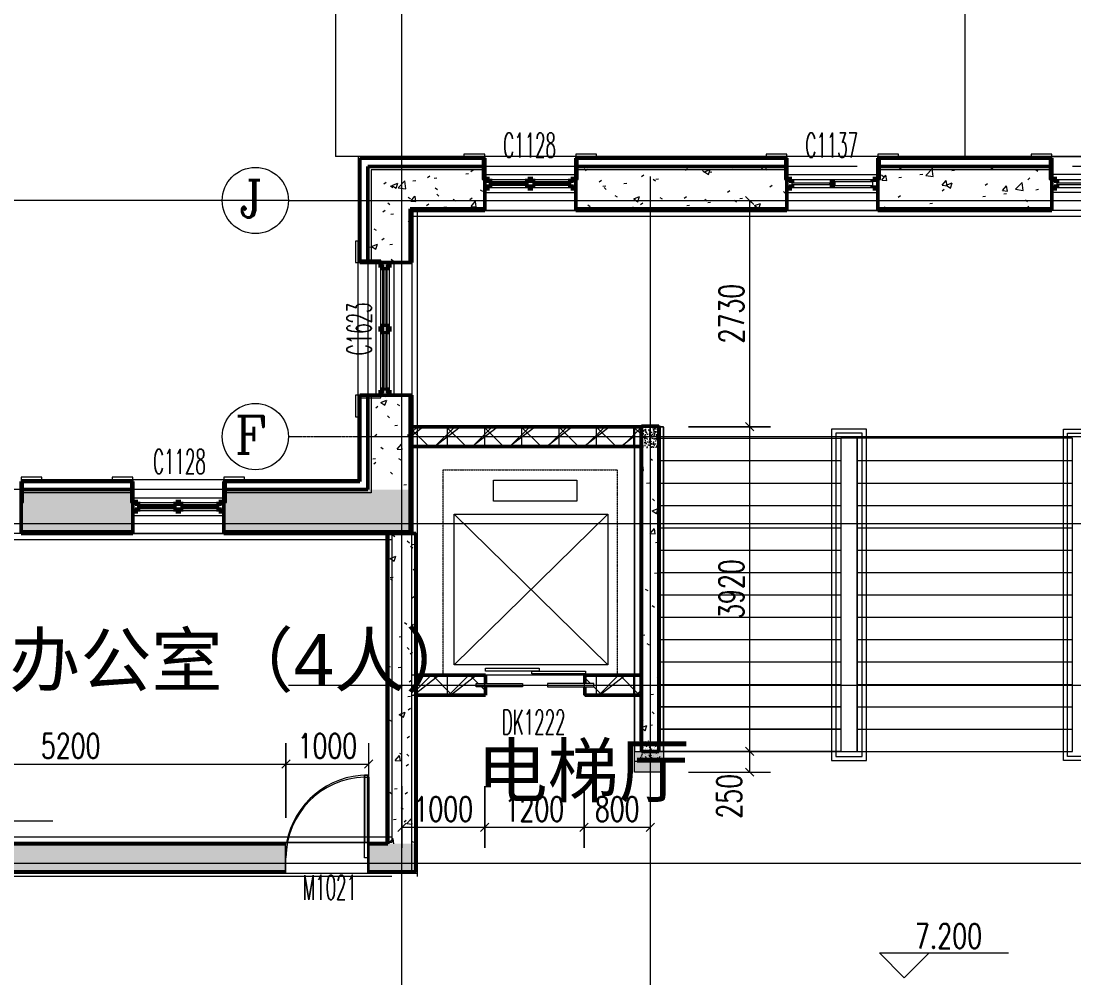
# Model space of a CAD drawing. Header units: millimetres. Extents: x -17321 to 106270, y -22341 to 35329.
# Drawn here: x 32600 to 45317, y 9916 to 21466 of the extents above; entities that cross this region are included whole.
import ezdxf

# ---------------------------------------------------------------- set-up
doc = ezdxf.new("R2010")
doc.units = ezdxf.units.MM
for name, pattern in [('IMPORT-DASH _2_', [3.5, 2.5, -1]), ('IMPORT-DASHED', [7.5, 5, -2.5]), ('IMPORT-DOTE _2_', [0]), ('轴网线', [22.24, 12.7, -3.18, 3.18, -3.18])]:
    doc.linetypes.add(name, pattern=pattern)
for name, color, linetype, lineweight in [('A-DETL-GENF', 92, 'Continuous', 9), ('A-DOOR', 31, 'Continuous', 18), ('A-FLOR', 192, 'Continuous', 9), ('A-GENM', 13, 'Continuous', 18), ('A-GLAZ', 151, 'Continuous', 18), ('A-ROOF', 132, 'Continuous', 18), ('A-WALL', 113, 'Continuous', 50), ('A-WALL-FNSH', 113, 'Continuous', 50), ('A-WALL-PATT', 111, 'Continuous', 50), ('AXIS', 85, 'Continuous', 9), ('COLU', 2, 'Continuous', 9), ('DIM_ELEV', 193, 'Continuous', 9), ('DOTE', 157, 'IMPORT-DOTE _2_', 9), ('HATCH', 134, 'Continuous', 9), ('Pkpm_砖墙', 6, 'Continuous', 9), ('PUB_DIM', 135, 'Continuous', 9), ('PUB_HATCH', 8, 'Continuous', 9), ('PUB_TEXT', 250, 'Continuous', 9), ('S-GRID', 1, 'Continuous', 13), ('S-GRID-IDEN', 1, 'Continuous', 18), ('STAIR', 33, 'Continuous', 9), ('SURFACE', 11, 'Continuous', 9), ('WALL', 250, 'Continuous', 9), ('WINDOW', 93, 'Continuous', 9), ('WINDOW_TEXT', 250, 'Continuous', 9), ('烟道', 4, 'Continuous', 9), ('记者站1205_t3_2__3F导出_dwg', 8, 'Continuous', 9)]:
    doc.layers.add(name, color=color, linetype=linetype, lineweight=lineweight)
doc.styles.add('Arial_2', font='arial.ttf', dxfattribs={"height": 629.266735})
doc.styles.add('Complex_16', font='complex_.ttf', dxfattribs={"height": 450})
doc.styles.add('Simplex', font='simplex_.ttf', dxfattribs={"width": 0.494118, "height": 297.5})
doc.styles.add('Simplex_2', font='simplex_.ttf', dxfattribs={"width": 0.706, "height": 297.5})
doc.styles.add('Simplex_7', font='simplex_.ttf', dxfattribs={"width": 0.705882, "height": 297.5})
pattern_1 = [(0, (0, 0), (812.8, 203.2), [33.528, -576.072, 33.528, -576.072, -3251.2]), (0, (0, 0), (812.8, 203.2), [-1219.2, 33.528, -1185.672, 33.528, -576.072, -1422.4]), (0, (0, 0), (812.8, 203.2), [-3048, 33.528, -372.872, 33.528, -982.472]), (120, (304.8, 101.6), (-582.3764, 602.30545), [33.528, -576.072, 33.528, -576.072, -3251.2]), (120, (304.8, 101.6), (-582.3764, 602.30545), [-1219.2, 33.528, -1185.672, 33.528, -576.072, -1422.4]), (120, (304.8, 101.6), (-582.3764, 602.30545), [-3048, 33.528, -372.872, 33.528, -982.472]), (240, (406.4, 508), (-230.4236, -805.50545), [33.528, -576.072, 33.528, -576.072, -3251.2]), (240, (406.4, 508), (-230.4236, -805.50545), [-1219.2, 33.528, -1185.672, 33.528, -576.072, -1422.4]), (240, (406.4, 508), (-230.4236, -805.50545), [-3048, 33.528, -372.872, 33.528, -982.472])]
pattern_2 = [(50, (0, 0), (728.7365, -63.756), [76.2, -838.2]), (355, (0, 0), (-140.972, 764.228), [60.96, -670.56]), (100.451, (60.7, -5.3), (587.77, 700.467), [64.76, -712.36]), (46.184, (0, 203.2), (1084.316, -168.171), [114.3, -1257.3]), (96.636, (90.4, 189.2), (949.61, 989.71), [97.14, -1068.54]), (351.184, (0, 203.2), (949.62, 989.701), [91.44, -1005.84]), (21, (101.6, 152.4), (606.458, -409.0606), [76.2, -838.2]), (326, (101.6, 152.4), (247.208, 736.753), [60.96, -670.56]), (71.451, (152.14, 118.3), (853.668, 327.6855), [64.76, -712.36]), (37.5, (0, 0), (12.3547, 338.2201), [33.528, -628.904, 33.528, -647.192, -673.1]), (37.5, (0, 0), (12.3547, 338.2201), [-1343.152, 33.528, -639.572]), (7.5, (0, 0), (267.2789, 400.7221), [33.528, -354.584, 33.528, -613.664, -256.54]), (7.5, (0, 0), (267.2789, 400.7221), [-1035.304, 33.528, -223.012]), (327.5, (-226.57, 0), (542.3633, -22.9153), [33.528, -220.472, 33.528, -758.952, -1051.56]), (327.5, (-226.57, 0), (542.3633, -22.9153), [-1046.48, 33.528, -1018.032]), (317.5, (-328.17, 0), (592.517, 101.707), [33.528, -296.672, 33.528, -492.76, -746.76]), (317.5, (-328.17, 0), (592.517, 101.707), [-856.488, 33.528, -713.232])]
pattern_3 = [(45, (0, 0), (-226.2742, 226.2742), []), (135, (0, 0), (-226.2742, -226.2742), [])]
pattern_4 = [(0, (0, 0), (0, 350), []), (37.875, (400, 0), (-169.615277, 218.076657), []), (90, (400, 0), (-450, 3e-14), [])]

# ---------------------------------------------------------------- blocks, each defined once
blk = doc.blocks.new('单扇木门 - M1021-1248396-建模-三层平面图')
at = {"layer": 'A-DOOR'}
blk.add_hatch(color=256, dxfattribs=at).paths.add_polyline_path([(500, 185), (500, 1000), (460, 1000), (460, 185)], flags=0)
at = {"layer": 'A-DETL-GENF'}
for p, q in [((460, 1000), (460, 185)), ((500, 1000), (460, 1000)), ((500, 185), (500, 1000))]:
    blk.add_line(p, q, dxfattribs=at)
at = {"layer": 'A-DOOR'}
for p, q in [((460, 185), (460, 1000)), ((460, 1000), (500, 1000)), ((500, 1000), (500, 185)), ((500, 185), (-500, 185)), ((-500, 185), (-500, -185)), ((-500, 185), (500, 185)), ((500, -185), (500, 185)), ((-500, -185), (500, -185)), ((-500, -185), (500, -185))]:
    blk.add_line(p, q, dxfattribs=at)
at = {"layer": 'A-DOOR', "lineweight": 9}
blk.add_arc((500, 0), 1000, 90, 169.3155, dxfattribs=at)
blk = doc.blocks.new('电梯门 - DT1222-1216223-建模-三层平面图')
at = {"layer": 'A-DOOR', "lineweight": 9}
for p, q in [((-645, 20), (-645, -20)), ((-528, 20), (-645, 20)), ((-85, 20), (-528, 20)), ((-85, -20), (-85, 20)), ((215, -20), (215, 20)), ((215, 20), (672, 20)), ((672, 20), (775, 20)), ((775, 20), (775, -20)), ((-645, -20), (-528, -20)), ((-528, -20), (-85, -20)), ((672, -20), (215, -20)), ((775, -20), (672, -20))]:
    blk.add_line(p, q, dxfattribs=at)
blk = doc.blocks.new('C1128 - C1128-1314676-建模-三层平面图')
at = {"layer": 'A-GLAZ', "lineweight": 70}
for p, q in [((-490, 50), (-550, 50)), ((-490, 10), (-490, 50)), ((-460, 25), (-490, 25)), ((-490, 25), (-490, 10)), ((-460, 10), (-460, 25)), ((-30, 25), (-60, 25)), ((-60, 25), (-60, 10)), ((30, 50), (-30, 50)), ((-30, 50), (-30, 10)), ((-30, 10), (-30, 25)), ((30, 10), (30, 50)), ((60, 25), (30, 25)), ((30, 25), (30, 10)), ((60, 10), (60, 25)), ((490, 25), (460, 25)), ((460, 25), (460, 10)), ((550, 50), (490, 50)), ((490, 50), (490, 10)), ((490, 10), (490, 25)), ((-550, -50), (-490, -50)), ((-490, -50), (-490, -10)), ((-490, -10), (-490, -25)), ((-490, -25), (-460, -25)), ((-460, -25), (-460, -10)), ((-60, -10), (-60, -25)), ((-60, -25), (-30, -25)), ((-30, -10), (-30, -50)), ((-30, -25), (-30, -10)), ((-30, -50), (30, -50)), ((30, -50), (30, -10)), ((30, -10), (30, -25)), ((30, -25), (60, -25)), ((60, -25), (60, -10)), ((460, -10), (460, -25)), ((460, -25), (490, -25)), ((490, -10), (490, -50)), ((490, -25), (490, -10)), ((490, -50), (550, -50))]:
    blk.add_line(p, q, dxfattribs=at)
at = {"layer": 'A-GLAZ'}
for p, q in [((-490, 50), (-30, 50)), ((-490, 10), (-490, -10)), ((-490, 10), (-30, 10)), ((-490, 10), (-490, -10)), ((-460, 25), (-60, 25)), ((-30, -10), (-30, 10)), ((30, 50), (490, 50)), ((30, 10), (490, 10)), ((30, -10), (30, 10)), ((60, 25), (460, 25)), ((490, -10), (490, 10)), ((490, 10), (490, -10)), ((-30, -10), (-490, -10)), ((-30, -50), (-490, -50)), ((-60, -25), (-460, -25)), ((490, -10), (30, -10)), ((490, -50), (30, -50)), ((460, -25), (60, -25))]:
    blk.add_line(p, q, dxfattribs=at)
blk = doc.blocks.new('C1137 - C1137-1304435-建模-三层平面图')
at = {"layer": 'A-GLAZ', "lineweight": 9}
h = blk.add_hatch(dxfattribs=at)
h.set_pattern_fill('FP_4', color=256, style=0, pattern_type=2)
h.set_pattern_definition([(180, (42400, 19505), (-1e-14, -100), [])])
h.paths.add_polyline_path([(-30, 10), (-30, -10), (30, -10), (30, 10)], flags=0)
at = {"layer": 'A-GLAZ', "lineweight": 70}
for p, q in [((-490, 50), (-550, 50)), ((-490, 25), (-490, 50)), ((30, 10), (-30, 10)), ((550, 50), (490, 50)), ((490, 50), (490, 10)), ((-550, -50), (-490, -50)), ((-490, -50), (-490, -25)), ((-30, -10), (30, -10)), ((490, -10), (490, -50)), ((490, -50), (550, -50))]:
    blk.add_line(p, q, dxfattribs=at)
at = {"layer": 'A-GLAZ'}
for p, q in [((-490, 50), (23, 50)), ((-490, 25), (-490, -25)), ((-30, 25), (-490, 25)), ((-30, -25), (-30, 25)), ((23, 50), (490, 50)), ((30, 10), (30, -10)), ((490, 10), (30, 10)), ((490, -10), (490, 10)), ((-30, -25), (-490, -25)), ((23, -50), (-490, -50)), ((490, -50), (23, -50)), ((490, -10), (30, -10))]:
    blk.add_line(p, q, dxfattribs=at)
blk = doc.blocks.new('C1137 - C1137-V2-建模-三层平面图')
at = {"layer": 'A-GLAZ', "lineweight": 9}
h = blk.add_hatch(dxfattribs=at)
h.set_pattern_fill('FP_5', color=256, style=0, pattern_type=2)
h.set_pattern_definition([(180, (45599.9, 19505), (-1e-14, -100), [])])
h.paths.add_polyline_path([(-30, 10), (-30, -10), (30, -10), (30, 10)], flags=0)
at = {"layer": 'A-GLAZ', "lineweight": 70}
for p, q in [((-490, 50), (-550, 50)), ((-490, 25), (-490, 50)), ((30, 10), (-30, 10)), ((550, 50), (490, 50)), ((490, 50), (490, 10)), ((-550, -50), (-490, -50)), ((-490, -50), (-490, -25)), ((-30, -10), (30, -10)), ((490, -10), (490, -50)), ((490, -50), (550, -50))]:
    blk.add_line(p, q, dxfattribs=at)
at = {"layer": 'A-GLAZ'}
for p, q in [((-490, 50), (23, 50)), ((-490, 25), (-490, -25)), ((-30, 25), (-490, 25)), ((-30, -25), (-30, 25)), ((23, 50), (490, 50)), ((30, 10), (30, -10)), ((490, 10), (30, 10)), ((490, -10), (490, 10)), ((-30, -25), (-490, -25)), ((23, -50), (-490, -50)), ((490, -50), (23, -50)), ((490, -10), (30, -10))]:
    blk.add_line(p, q, dxfattribs=at)
blk = doc.blocks.new('C1623 - C1623-1259205-建模-三层平面图')
at = {"layer": 'A-GLAZ', "lineweight": 70}
for p, q in [((-740, 50), (-800, 50)), ((-740, 10), (-740, 50)), ((-710, 25), (-740, 25)), ((-740, 25), (-740, 10)), ((-710, 10), (-710, 25)), ((-30, 25), (-60, 25)), ((-60, 25), (-60, 10)), ((30, 50), (-30, 50)), ((-30, 50), (-30, 10)), ((-30, 10), (-30, 25)), ((30, 10), (30, 50)), ((60, 25), (30, 25)), ((30, 25), (30, 10)), ((60, 10), (60, 25)), ((740, 25), (710, 25)), ((710, 25), (710, 10)), ((800, 50), (740, 50)), ((740, 50), (740, 10)), ((740, 10), (740, 25)), ((-800, -50), (-740, -50)), ((-740, -50), (-740, -10)), ((-740, -10), (-740, -25)), ((-740, -25), (-710, -25)), ((-710, -25), (-710, -10)), ((-60, -10), (-60, -25)), ((-60, -25), (-30, -25)), ((-30, -10), (-30, -50)), ((-30, -25), (-30, -10)), ((-30, -50), (30, -50)), ((30, -50), (30, -10)), ((30, -10), (30, -25)), ((30, -25), (60, -25)), ((60, -25), (60, -10)), ((710, -10), (710, -25)), ((710, -25), (740, -25)), ((740, -10), (740, -50)), ((740, -25), (740, -10)), ((740, -50), (800, -50))]:
    blk.add_line(p, q, dxfattribs=at)
at = {"layer": 'A-GLAZ'}
for p, q in [((-740, 50), (-30, 50)), ((-740, 10), (-30, 10)), ((-740, -10), (-740, 10)), ((-710, 25), (-60, 25)), ((-30, 10), (-30, -10)), ((30, 50), (740, 50)), ((30, 10), (740, 10)), ((30, -10), (30, 10)), ((60, 25), (710, 25)), ((740, 10), (740, -10)), ((-30, -10), (-740, -10)), ((-30, -50), (-740, -50)), ((-60, -25), (-710, -25)), ((740, -10), (30, -10)), ((740, -50), (30, -50)), ((710, -25), (60, -25))]:
    blk.add_line(p, q, dxfattribs=at)
blk = doc.blocks.new('窗套 - 窗套-1435561-建模-三层平面图')
at = {"layer": 'A-GENM'}
for p, q in [((-550, 30), (-800, 30)), ((-800, 30), (-800, 0)), ((-800, 0), (-550, 0)), ((-550, 0), (-580, 0)), ((-580, 0), (-580, -275)), ((-550, 0), (-550, 30)), ((-550, -275), (-550, 0)), ((800, 30), (550, 30)), ((550, 30), (550, 0)), ((580, 0), (550, 0)), ((550, 0), (550, -275)), ((580, -275), (580, 0)), ((800, 0), (800, 30)), ((550, 0), (800, 0)), ((-580, -275), (-550, -275)), ((550, -275), (580, -275))]:
    blk.add_line(p, q, dxfattribs=at)
blk = doc.blocks.new('窗套1600 - 窗套1600-1441503-建模-三层平面图')
at = {"layer": 'A-GENM'}
for p, q in [((-800, 30), (-1060, 30)), ((-1060, 30), (-1060, 0)), ((-1060, 0), (-800, 0)), ((-800, 0), (-830, 0)), ((-830, 0), (-830, -275)), ((-800, 0), (-800, 30)), ((-800, -275), (-800, 0)), ((1060, 30), (800, 30)), ((800, 30), (800, 0)), ((830, 0), (800, 0)), ((800, 0), (800, -275)), ((830, -275), (830, 0)), ((1060, 0), (1060, 30)), ((800, 0), (1060, 0)), ((-830, -275), (-800, -275)), ((800, -275), (830, -275))]:
    blk.add_line(p, q, dxfattribs=at)
blk = doc.blocks.new('记者站1205_t3_2__3F导出_dwg__ArchTick-1307847-建模-三层平面图')
at = {"layer": 'PUB_DIM'}
blk.add_line((-0.5, -0.5), (0.5, 0.5), dxfattribs=at)
blk = doc.blocks.new('记者站1205_t3_2__3F导出_dwg_$TCHSYS$WIN2D-1307919-建模-三层平面图')
at = {"layer": 'WINDOW'}
for p, q in [((2602937, 447777), (2604037, 447777)), ((2602937, 447561), (2604037, 447561))]:
    blk.add_line(p, q, dxfattribs=at)
at = {"layer": 'WINDOW', "flags": 128}
blk.add_lwpolyline([(2602937, 447994), (2602937, 447344), (2604037, 447344), (2604037, 447994)], close=True, dxfattribs=at)
blk = doc.blocks.new('记者站1205_t3_2__3F导出_dwg_$DorLib2D$00000001-1307921-建模-三层平面图')
at = {"layer": 'WINDOW', "flags": 128}
blk.add_lwpolyline([(0.5, 0.975), (0.5, 0), (0.45, 0), (0.45, 0.975)], close=True, dxfattribs=at)
at = {"layer": 'WINDOW'}
blk.add_arc((0.475, 0), 0.975, 91.4693, 180, dxfattribs=at)
blk = doc.blocks.new('记者站1205_t3_2__3F导出_dwg_$TCHSYS$WIN2D-1307927-建模-三层平面图')
at = {"layer": 'WINDOW'}
for p, q in [((2605873, 450614), (2605873, 449014)), ((2606090, 450614), (2606090, 449014))]:
    blk.add_line(p, q, dxfattribs=at)
at = {"layer": 'WINDOW', "flags": 128}
blk.add_lwpolyline([(2605657, 450614), (2606307, 450614), (2606307, 449014), (2605657, 449014)], close=True, dxfattribs=at)
blk = doc.blocks.new('记者站1205_t3_2__3F导出_dwg_$DorLib2D$00000128-1307928-建模-三层平面图')
at = {"layer": 'WINDOW'}
blk.add_line((2608387, 445634), (2607187, 445634), dxfattribs=at)
at = {"layer": 'WINDOW', "flags": 128}
for points in [[(2607198, 445685), (2607198, 445718), (2607846, 445718), (2607846, 445685)], [(2607755, 445651), (2607755, 445685), (2608403, 445685), (2608403, 445651)]]:
    blk.add_lwpolyline(points, close=True, dxfattribs=at)
blk = doc.blocks.new('记者站1205_t3_2__3F导出_dwg_$TCHSYS$WIN2D-1307941-建模-三层平面图')
at = {"layer": 'WINDOW'}
for p, q in [((2615136, 451677), (2614036, 451677)), ((2615136, 451461), (2614036, 451461))]:
    blk.add_line(p, q, dxfattribs=at)
at = {"layer": 'WINDOW', "flags": 128}
blk.add_lwpolyline([(2615136, 451894), (2615136, 451244), (2614036, 451244), (2614036, 451894)], close=True, dxfattribs=at)
blk = doc.blocks.new('记者站1205_t3_2__3F导出_dwg_$TCHSYS$WIN2D-1307943-建模-三层平面图')
at = {"layer": 'WINDOW'}
for p, q in [((2610837, 451677), (2611937, 451677)), ((2610837, 451461), (2611937, 451461))]:
    blk.add_line(p, q, dxfattribs=at)
at = {"layer": 'WINDOW', "flags": 128}
blk.add_lwpolyline([(2610837, 451894), (2610837, 451244), (2611937, 451244), (2611937, 451894)], close=True, dxfattribs=at)
blk = doc.blocks.new('记者站1205_t3_2__3F导出_dwg_$TCHSYS$WIN2D-1307944-建模-三层平面图')
at = {"layer": 'WINDOW'}
for p, q in [((2607187, 451677), (2608287, 451677)), ((2607187, 451461), (2608287, 451461))]:
    blk.add_line(p, q, dxfattribs=at)
at = {"layer": 'WINDOW', "flags": 128}
blk.add_lwpolyline([(2607187, 451894), (2607187, 451244), (2608287, 451244), (2608287, 451894)], close=True, dxfattribs=at)
blk = doc.blocks.new('记者站1205_t3_2__3F导出_dwg_df4bv-1307957-建模-三层平面图')
at = {"layer": 'PUB_TEXT'}
h = blk.add_hatch(dxfattribs=at)
h.set_pattern_fill('FP_9', color=2, style=0, pattern_type=2)
h.set_pattern_definition([(50, (1539892.844, 349466.66), (71.726378, -6.274867), [7.5, -82.5]), (355, (1539892.844, 349466.66), (-13.874986, 75.219518), [6, -66]), (100.451, (1539898.82, 349466.135), (57.851718, 68.9437365), [6.374, -70.114]), (46.184, (1539892.84, 349486.66), (106.723567, -16.552167), [11.25, -123.75]), (96.636, (1539901.74, 349485.28), (93.466055, 97.412688), [9.561, -105.171]), (351.184, (1539892.84, 349486.66), (93.466786, 97.411974), [9, -99]), (21, (1539902.844, 349481.66), (59.691188, -40.2617604), [7.5, -82.5]), (326, (1539902.844, 349481.66), (24.33181, 72.515199), [6, -66]), (71.451, (1539907.82, 349478.3), (84.022839, 32.252481), [6.374, -70.114]), (37.5, (1539892.844, 349466.658), (1.2159855, 33.2893854), [0, -65.2, 0, -67, -66.25]), (37.5, (1539892.844, 349466.658), (1.2159855, 33.2893854), [-132.2, 0, -66.25]), (7.5, (1539892.844, 349466.658), (26.3069537, 39.4411712), [0, -38.2, 0, -63.7, -25.25]), (7.5, (1539892.844, 349466.658), (26.3069537, 39.4411712), [-101.9, 0, -25.25]), (327.5, (1539870.544, 349466.658), (53.3822436, -2.2554872), [0, -25, 0, -78, -103.5]), (327.5, (1539870.544, 349466.658), (53.3822436, -2.2554872), [-103, 0, -103.5]), (317.5, (1539860.544, 349466.66), (58.318617, 10.0104982), [0, -32.5, 0, -51.8, -73.5]), (317.5, (1539860.544, 349466.66), (58.318617, 10.0104982), [-84.3, 0, -73.5])])
h.paths.add_polyline_path([(2004097, 82074), (2004097, 82324), (2003857, 82324), (2003857, 82074)], flags=0)
h = blk.add_hatch(dxfattribs=at)
h.set_pattern_fill('FP_10', color=2, style=0, pattern_type=2)
h.set_pattern_definition([(50, (1539892.844, 345676.66), (71.726378, -6.274867), [7.5, -82.5]), (355, (1539892.844, 345676.66), (-13.874986, 75.219518), [6, -66]), (100.451, (1539898.82, 345676.135), (57.851718, 68.9437365), [6.374, -70.114]), (46.184, (1539892.84, 345696.66), (106.723567, -16.552167), [11.25, -123.75]), (96.636, (1539901.74, 345695.28), (93.466055, 97.412688), [9.561, -105.171]), (351.184, (1539892.84, 345696.66), (93.466786, 97.411974), [9, -99]), (21, (1539902.844, 345691.66), (59.691188, -40.2617604), [7.5, -82.5]), (326, (1539902.844, 345691.66), (24.33181, 72.515199), [6, -66]), (71.451, (1539907.82, 345688.3), (84.022839, 32.252481), [6.374, -70.114]), (37.5, (1539892.844, 345676.658), (1.2159855, 33.2893854), [0, -65.2, 0, -67, -66.25]), (37.5, (1539892.844, 345676.658), (1.2159855, 33.2893854), [-132.2, 0, -66.25]), (7.5, (1539892.844, 345676.658), (26.3069537, 39.4411712), [0, -38.2, 0, -63.7, -25.25]), (7.5, (1539892.844, 345676.658), (26.3069537, 39.4411712), [-101.9, 0, -25.25]), (327.5, (1539870.544, 345676.658), (53.3822436, -2.2554872), [0, -25, 0, -78, -103.5]), (327.5, (1539870.544, 345676.658), (53.3822436, -2.2554872), [-103, 0, -103.5]), (317.5, (1539860.544, 345676.66), (58.318617, 10.0104982), [0, -32.5, 0, -51.8, -73.5]), (317.5, (1539860.544, 345676.66), (58.318617, 10.0104982), [-84.3, 0, -73.5])])
h.paths.add_polyline_path([(2004097, 78284), (2004097, 78534), (2003857, 78534), (2003857, 78284)], flags=0)
at = {"layer": 'DOTE', "linetype": 'Continuous'}
blk.add_line((2000607, 85054), (2014947, 85054), dxfattribs=at)
at = {"layer": 'Pkpm_砖墙', "flags": 128}
blk.add_lwpolyline([(2003857, 78534), (2003857, 82324), (2004097, 82324), (2004097, 78534)], dxfattribs=at)
at = {"layer": '烟道', "color": 2, "linetype": 'IMPORT-DASHED'}
for p, q in [((2001097, 84864), (2014457, 84864)), ((2001167, 76894), (2001167, 84934)), ((2000787, 77304), (2000787, 81034)), ((1977527, 80964), (2000857, 80964)), ((1977527, 77374), (2000857, 77374))]:
    blk.add_line(p, q, dxfattribs=at)
at = {"layer": '烟道', "color": 2}
blk.add_line((2000857, 76894), (1977157, 76894), dxfattribs=at)
at = {"layer": '烟道', "color": 2, "flags": 128}
blk.add_lwpolyline([(2006477, 85464), (2000567, 85464), (2000567, 81564), (1977687, 81564), (1977687, 92784), (1963367, 92784), (1963367, 67344), (2000567, 67344), (2000567, 65344), (2014987, 65344), (2014987, 67344), (2052187, 67344), (2052187, 92784), (2037867, 92784), (2037867, 81564), (2014987, 81564), (2014987, 85464), (2009077, 85464)], dxfattribs=at)
at = {"layer": '烟道', "color": 2, "linetype": 'IMPORT-DASHED', "flags": 128}
for points in [[(2003856, 78284), (2003787, 78284), (2003787, 82324), (2003857, 82324)], [(2004097, 82324), (2004137, 82324), (2004137, 78284), (2004097, 78284)]]:
    blk.add_lwpolyline(points, dxfattribs=at)
blk = doc.blocks.new('记者站1205_t3_2__3F导出_dwg-1307846-建模-三层平面图')
at = {"layer": 'HATCH'}
blk.add_hatch(color=2, dxfattribs=at).paths.add_polyline_path([(2609347, 444464), (2609347, 444714), (2608997, 444714), (2608997, 444464), (2609307, 444464)], flags=0)
at = {"layer": 'PUB_HATCH'}
h = blk.add_hatch(dxfattribs=at)
h.set_pattern_fill('FP_14', color=256, style=0, pattern_type=2)
h.set_pattern_definition(pattern_4)
h.paths.add_polyline_path([(2606307, 448394), (2608997, 448394), (2608997, 448634), (2606307, 448634), (2606307, 448551)], flags=0)
h = blk.add_hatch(dxfattribs=at)
h.set_pattern_fill('FP_14', color=256, style=0, pattern_type=2)
h.set_pattern_definition(pattern_4)
h.paths.add_polyline_path([(2606307, 445394), (2607187, 445394), (2607187, 445634), (2606307, 445634)], flags=0)
h = blk.add_hatch(dxfattribs=at)
h.set_pattern_fill('FP_14', color=256, style=0, pattern_type=2)
h.set_pattern_definition(pattern_4)
h.paths.add_polyline_path([(2608997, 445394), (2608997, 445634), (2608387, 445634), (2608387, 445394)], flags=0)
at = {"color": 2, "lineweight": 9}
blk.add_line((2601970, 443874), (2598277, 443874), dxfattribs=at)
at = {"color": 250, "lineweight": 9, "flags": 128}
for points in [[(2611797, 448604), (2611377, 448604), (2611377, 444604), (2611797, 444604)], [(2611747, 448554), (2611427, 448554), (2611427, 444654), (2611747, 444654)], [(2614177, 448604), (2614597, 448604), (2614597, 444604), (2614177, 444604)], [(2614227, 448554), (2614547, 448554), (2614547, 444654), (2614227, 444654)], [(2611687, 448494), (2611487, 448494), (2611487, 444714), (2611687, 444714)]]:
    blk.add_lwpolyline(points, close=True, dxfattribs=at)
at = {"color": 142, "linetype": 'IMPORT-DASH _2_', "lineweight": 9, "flags": 128}
blk.add_lwpolyline([(2606687, 445614), (2606687, 448114), (2608787, 448114), (2608787, 445614)], dxfattribs=at)
at = {"layer": 'AXIS'}
blk.add_line((2604817, 451364), (2600817, 451364), dxfattribs=at)
at = {"layer": 'COLU'}
for p, q in [((2609067, 444714), (2609307, 444714)), ((2609307, 444714), (2609347, 444714))]:
    blk.add_line(p, q, dxfattribs=at)
at = {"layer": 'COLU', "flags": 128}
blk.add_lwpolyline([(2609347, 444714), (2609347, 444464), (2608997, 444464), (2608997, 444714), (2609067, 444714)], dxfattribs=at)
at = {"layer": 'DIM_ELEV', "flags": 128}
blk.add_lwpolyline([(2612554, 442282), (2612254, 441982), (2611954, 442282), (2613514, 442282)], dxfattribs=at)
at = {"layer": 'DOTE', "linetype": 'Continuous'}
for p, q in [((2606187, 426222), (2606187, 460054)), ((2609187, 451654), (2609187, 448634)), ((2604817, 451364), (2621157, 451364)), ((2609187, 448634), (2609187, 448384)), ((2605897, 448514), (2609067, 448514)), ((2609067, 448514), (2609307, 448514)), ((2609307, 448514), (2616667, 448514)), ((2609187, 448384), (2609187, 444844)), ((2567617, 447464), (2658357, 447464)), ((2604817, 445514), (2621157, 445514)), ((2609187, 444844), (2609187, 444594)), ((2609187, 444594), (2609187, 425922)), ((2567617, 443364), (2658357, 443364))]:
    blk.add_line(p, q, dxfattribs=at)
at = {"layer": 'PUB_DIM'}
for p, q in [((2609647, 451364), (2610638, 451364)), ((2605787, 443914), (2605787, 444812)), ((2609647, 444464), (2610638, 444464)), ((2606187, 444296), (2606187, 443549)), ((2609187, 444296), (2609187, 443549))]:
    blk.add_line(p, q, dxfattribs=at)
at = {"layer": 'PUB_DIM', "flags": 128}
for points in [[(2610388, 444464), (2610388, 444714), (2610388, 448634), (2610388, 451364)], [(2594887, 444562), (2596387, 444562), (2599587, 444562), (2604787, 444562), (2605787, 444562)], [(2606187, 443799), (2607187, 443799), (2608387, 443799), (2609187, 443799)]]:
    blk.add_lwpolyline(points, dxfattribs=at)
for points in [[(2610638, 448634), (2609647, 448634)], [(2604787, 444812), (2604787, 443914)], [(2610638, 444714), (2609647, 444714)], [(2607187, 443549), (2607187, 444296)], [(2608387, 443549), (2608387, 444296)]]:
    blk.add_lwpolyline(points, close=True, dxfattribs=at)
at = {"layer": 'STAIR'}
for p, q in [((2609287, 448494), (2609307, 448494)), ((2609287, 448224), (2611487, 448224)), ((2611687, 448224), (2614287, 448224)), ((2609287, 447954), (2611487, 447954)), ((2611687, 447954), (2614287, 447954)), ((2609287, 447684), (2611487, 447684)), ((2611687, 447684), (2614287, 447684)), ((2606819, 445759), (2608673, 447580)), ((2609287, 447414), (2611487, 447414)), ((2611687, 447414), (2614287, 447414)), ((2609287, 447144), (2611487, 447144)), ((2611687, 447144), (2614287, 447144)), ((2609287, 446874), (2611487, 446874)), ((2611687, 446874), (2614287, 446874)), ((2609287, 446604), (2611487, 446604)), ((2611687, 446604), (2614287, 446604)), ((2609287, 446334), (2611487, 446334)), ((2611687, 446334), (2614287, 446334)), ((2609287, 446064), (2611487, 446064)), ((2611687, 446064), (2614287, 446064)), ((2609287, 445794), (2611487, 445794)), ((2611687, 445794), (2614287, 445794)), ((2609287, 445524), (2611487, 445524)), ((2611687, 445524), (2614287, 445524)), ((2611687, 445254), (2614287, 445254)), ((2611687, 444984), (2614287, 444984)), ((2609287, 444714), (2609307, 444714)), ((2609307, 444714), (2611487, 444714))]:
    blk.add_line(p, q, dxfattribs=at)
at = {"layer": 'STAIR', "flags": 128}
for points in [[(2609307, 448494), (2611487, 448494), (2611487, 444714), (2609307, 444714)], [(2606819, 447580), (2608673, 447580), (2608673, 445759), (2606819, 445759), (2606819, 447580), (2608673, 445759)], [(2609287, 444844), (2609287, 445254), (2611487, 445254), (2609287, 445254)], [(2609307, 444714), (2609287, 444714), (2609287, 444844)]]:
    blk.add_lwpolyline(points, dxfattribs=at)
for points in [[(2614287, 448494), (2611687, 448494), (2611687, 444714), (2614287, 444714)], [(2607293, 447734), (2607293, 447989), (2608299, 447989), (2608299, 447734)], [(2611487, 444984), (2609287, 444984)]]:
    blk.add_lwpolyline(points, close=True, dxfattribs=at)
at = {"layer": 'SURFACE', "flags": 128}
for points in [[(2607187, 451734), (2607187, 451894), (2605657, 451894), (2605657, 450614), (2605817, 450614)], [(2610837, 451734), (2610837, 451894), (2608287, 451894), (2608287, 451734)], [(2614036, 451734), (2614036, 451894), (2611937, 451894), (2611937, 451734)], [(2604037, 447834), (2604037, 447994), (2605657, 447994), (2605657, 448514), (2605657, 449014), (2605817, 449014)], [(2602937, 447834), (2602937, 447994), (2601587, 447994), (2601587, 447834)]]:
    blk.add_lwpolyline(points, dxfattribs=at)
at = {"layer": 'WALL'}
for p, q in [((2609067, 448634), (2608997, 448634)), ((2609307, 448634), (2609067, 448634)), ((2611487, 448460), (2611487, 444714)), ((2611687, 448460), (2611687, 444714)), ((2614287, 444714), (2614287, 448460)), ((2606307, 448394), (2608997, 448394)), ((2609067, 444714), (2609307, 444714))]:
    blk.add_line(p, q, dxfattribs=at)
at = {"layer": 'WALL', "flags": 128}
for points in [[(2606307, 451244), (2607187, 451244), (2607187, 451734), (2605817, 451734), (2605817, 450614), (2606307, 450614)], [(2608287, 451244), (2610837, 451244), (2610837, 451734), (2608287, 451734)], [(2611937, 451244), (2614036, 451244), (2614036, 451734), (2611937, 451734)], [(2599707, 443614), (2599707, 447344), (2600487, 447344), (2600487, 447834), (2599587, 447834), (2598487, 447834), (2598487, 447344), (2599467, 447344), (2599467, 443614), (2596387, 443614), (2596387, 443244), (2599587, 443244), (2604787, 443244), (2604787, 443614)], [(2601587, 447344), (2602937, 447344), (2602937, 447834), (2601587, 447834)]]:
    blk.add_lwpolyline(points, close=True, dxfattribs=at)
for points in [[(2606307, 447464), (2606307, 448514), (2606307, 449014), (2605817, 449014), (2605817, 448514)], [(2606307, 448634), (2608997, 448634), (2608997, 445514), (2608997, 444714), (2609067, 444714)], [(2609307, 444714), (2609347, 444714), (2609347, 445514), (2609347, 448634), (2609307, 448634)], [(2605817, 448514), (2605817, 447834), (2604037, 447834), (2604037, 447344), (2606067, 447344), (2606067, 445514), (2606067, 443614), (2605787, 443614), (2605787, 443244), (2606307, 443244), (2606307, 445514), (2606307, 447464)], [(2606307, 445394), (2607187, 445394), (2607187, 445634), (2606307, 445634)], [(2608997, 445634), (2608387, 445634), (2608387, 445394), (2608997, 445394)]]:
    blk.add_lwpolyline(points, dxfattribs=at)
for name, p in [('记者站1205_t3_2__3F导出_dwg_df4bv-1307957-建模-三层平面图', (605210, 366310)), ('记者站1205_t3_2__3F导出_dwg_$TCHSYS$WIN2D-1307944-建模-三层平面图', (0, 0)), ('记者站1205_t3_2__3F导出_dwg_$TCHSYS$WIN2D-1307943-建模-三层平面图', (0, 0)), ('记者站1205_t3_2__3F导出_dwg_$TCHSYS$WIN2D-1307941-建模-三层平面图', (0, 0)), ('记者站1205_t3_2__3F导出_dwg_$TCHSYS$WIN2D-1307927-建模-三层平面图', (0, 0)), ('记者站1205_t3_2__3F导出_dwg_$TCHSYS$WIN2D-1307919-建模-三层平面图', (0, 0)), ('记者站1205_t3_2__3F导出_dwg_$DorLib2D$00000128-1307928-建模-三层平面图', (0, 0))]:
    blk.add_blockref(name, p)
at = {"xscale": 100, "yscale": 100, "zscale": 100}
for p, rotation in [((2610388, 451364), 90), ((2610388, 448634), 90), ((2610388, 448634), 270), ((2610388, 444714), 90), ((2610388, 444714), 270), ((2604787, 444562), 180), ((2610388, 444464), 270), ((2606187, 443799), 180), ((2607187, 443799), 180), ((2608387, 443799), 180)]:
    blk.add_blockref('记者站1205_t3_2__3F导出_dwg__ArchTick-1307847-建模-三层平面图', p, dxfattribs=dict(at, rotation=rotation))
for name, p, xscale, yscale, zscale in [('记者站1205_t3_2__3F导出_dwg__ArchTick-1307847-建模-三层平面图', (2604787, 444562), 100, 100, 100), ('记者站1205_t3_2__3F导出_dwg__ArchTick-1307847-建模-三层平面图', (2605787, 444562), 100, 100, 100), ('记者站1205_t3_2__3F导出_dwg_$DorLib2D$00000001-1307921-建模-三层平面图', (2605287, 443429), 1000, 1000, 1000), ('记者站1205_t3_2__3F导出_dwg__ArchTick-1307847-建模-三层平面图', (2607187, 443799), 100, 100, 100), ('记者站1205_t3_2__3F导出_dwg__ArchTick-1307847-建模-三层平面图', (2608387, 443799), 100, 100, 100), ('记者站1205_t3_2__3F导出_dwg__ArchTick-1307847-建模-三层平面图', (2609187, 443799), 100, 100, 100)]:
    blk.add_blockref(name, p, dxfattribs=dict(xscale=xscale, yscale=yscale, zscale=zscale))
at = {"layer": 'PUB_DIM', "color": 7, "char_height": 297.5, "attachment_point": 2, "rotation": 90, "line_spacing_factor": 1.125731, "style": 'Simplex_2'}
for s, insert, width in [('2730', (2610019, 449999), 917.9), ('3920', (2610019, 446674), 917.9), ('250', (2609993, 444173), 688.42)]:
    blk.add_mtext(s, dxfattribs=dict(at, insert=insert, width=width))
at = {"layer": 'PUB_DIM', "color": 7, "char_height": 297.5, "attachment_point": 2, "line_spacing_factor": 1.125731, "style": 'Simplex_2'}
for s, insert, width in [('5200', (2602187, 444930), 917.9), ('1000', (2605287, 444930), 871.28), ('1000', (2606687, 444168), 871.28), ('1200', (2607787, 444168), 871.28), ('800', (2608787, 444168), 688.42)]:
    blk.add_mtext(s, dxfattribs=dict(at, insert=insert, width=width))
at = {"layer": 'PUB_TEXT', "color": 155, "char_height": 629.3, "attachment_point": 1, "line_spacing_factor": 0.941778, "style": 'Arial_2'}
for s, insert, width in [('办公室（4人）', (2601445, 446132), 7684.12), ('电梯厅', (2607089, 444798), 3546.52), ('电梯厅', (2607089, 444798), 3546.52)]:
    blk.add_mtext(s, dxfattribs=dict(at, insert=insert, width=width))
at = {"layer": 'PUB_TEXT', "color": 7, "insert": (2612384, 442635), "char_height": 297.5, "width": 1032.63, "attachment_point": 1, "line_spacing_factor": 1.125731, "style": 'Simplex_7'}
blk.add_mtext('7.200', dxfattribs=at)
at = {"layer": 'WINDOW_TEXT', "color": 5, "char_height": 297.5, "width": 785.23, "attachment_point": 1, "line_spacing_factor": 1.125731, "style": 'Simplex'}
for s, insert in [('C1128', (2607411, 452180)), ('C1137', (2611061, 452180))]:
    blk.add_mtext(s, dxfattribs=dict(at, insert=insert))
at = {"layer": 'WINDOW_TEXT', "color": 5, "insert": (2605522, 449496), "char_height": 297.5, "width": 817.5, "attachment_point": 1, "rotation": 90, "line_spacing_factor": 1.125731, "style": 'Simplex'}
blk.add_mtext('C1623', dxfattribs=at)
at = {"layer": 'WINDOW_TEXT', "color": 37, "insert": (2603182, 448362), "char_height": 297.5, "width": 785.23, "attachment_point": 1, "line_spacing_factor": 1.125731, "style": 'Simplex'}
blk.add_mtext('C1128', dxfattribs=at)
at = {"layer": 'WINDOW_TEXT', "color": 7, "char_height": 297.5, "attachment_point": 1, "line_spacing_factor": 1.125731, "style": 'Simplex'}
for s, insert, width in [('DK1222', (2607395, 445218), 964.51), ('M1021', (2604989, 443222), 778.06)]:
    blk.add_mtext(s, dxfattribs=dict(at, insert=insert, width=width))
blk = doc.blocks.new('轴网 - 宽度系数 1-579523-建模-三层平面图')
at = {"layer": 'S-GRID-IDEN'}
blk.add_circle((0, 0), 4, dxfattribs=at)

msp = doc.modelspace()

# ---------------------------------------------------------------- hatches: boundary and pattern name
at = {"layer": 'A-WALL-PATT', "lineweight": 9}
h = msp.add_hatch(dxfattribs=at)
h.set_pattern_fill('FP_2', color=256, style=0, pattern_type=2)
h.set_pattern_definition(pattern_2)
h.paths.add_polyline_path([(37300, 15810), (37300, 16950), (36790, 16950), (36790, 15810)], flags=0)
h.paths.add_polyline_path([(37300, 18550), (37300, 19710), (36790, 19710), (36790, 18550)], flags=0)
h = msp.add_hatch(dxfattribs=at)
h.set_pattern_fill('FP_2', color=256, style=0, pattern_type=2)
h.set_pattern_definition(pattern_2)
h.paths.add_polyline_path([(50702, 19200), (51212, 19200), (51212, 19710), (49800, 19710), (49800, 19200), (50435, 19200)], flags=0)
h.paths.add_polyline_path([(42950, 19200), (45050, 19200), (45050, 19710), (42950, 19710)], flags=0)
h.paths.add_polyline_path([(41850, 19200), (41850, 19710), (39300, 19710), (39300, 19200), (40566, 19200)], flags=0)
h.paths.add_polyline_path([(46150, 19200), (48700, 19200), (48700, 19710), (46150, 19710)], flags=0)
h.paths.add_polyline_path([(37300, 19200), (38200, 19200), (38200, 19710), (37300, 19710)], flags=0)
h = msp.add_hatch(dxfattribs=at)
h.set_pattern_fill('FP_1', color=256, style=0, pattern_type=2)
h.set_pattern_definition(pattern_1)
h.paths.add_polyline_path([(37300, 15300), (37320, 15300), (37320, 16950), (37300, 16950), (37300, 15810)], flags=0)
h.paths.add_polyline_path([(37320, 18550), (37320, 19200), (37300, 19200), (37300, 18550)], flags=0)
h = msp.add_hatch(dxfattribs=at)
h.set_pattern_fill('FP_1', color=256, style=0, pattern_type=2)
h.set_pattern_definition(pattern_1)
h.paths.add_polyline_path([(50702, 19180), (50702, 19200), (49800, 19200), (49800, 19180), (50682, 19180)], flags=0)
h.paths.add_polyline_path([(48700, 19180), (48700, 19200), (46150, 19200), (46150, 19180), (46205, 19180)], flags=0)
h.paths.add_polyline_path([(40566, 19180), (41850, 19180), (41850, 19200), (39300, 19200), (39300, 19180)], flags=0)
h.paths.add_polyline_path([(42950, 19180), (45050, 19180), (45050, 19200), (42950, 19200)], flags=0)
h.paths.add_polyline_path([(37320, 19180), (38200, 19180), (38200, 19200), (37320, 19200)], flags=0)
h = msp.add_hatch(dxfattribs=at)
h.set_pattern_fill('FP_3', color=256, style=0, pattern_type=2)
h.set_pattern_definition(pattern_3)
h.paths.add_polyline_path([(40010, 16330), (40095, 16330), (40095, 16570), (37320, 16570), (37320, 16330), (37746, 16330)], flags=0)
h = msp.add_hatch(dxfattribs=at)
h.set_pattern_fill('FP_1', color=256, style=0, pattern_type=2)
h.set_pattern_definition(pattern_1)
h.paths.add_polyline_path([(40095, 12651), (40095, 13330), (40080, 13330), (40080, 12651)], flags=0)
h.paths.add_polyline_path([(40080, 13570), (40095, 13570), (40095, 16330), (40080, 16330), (40080, 15279)], flags=0)
h.paths.add_polyline_path([(40095, 16570), (40095, 16576), (40080, 16576), (40080, 16570)], flags=0)
h = msp.add_hatch(dxfattribs=at)
h.set_pattern_fill('FP_2', color=256, style=0, pattern_type=2)
h.set_pattern_definition(pattern_2)
h.paths.add_polyline_path([(40095, 12651), (40305, 12651), (40305, 16576), (40095, 16576), (40095, 12780)], flags=0)
h = msp.add_hatch(dxfattribs=at)
h.set_pattern_fill('FP_1', color=256, style=0, pattern_type=2)
h.set_pattern_definition(pattern_1)
h.paths.add_polyline_path([(40305, 12651), (40320, 12651), (40320, 16576), (40305, 16576), (40305, 12780)], flags=0)
h = msp.add_hatch(dxfattribs=at)
h.set_pattern_fill('FP_2', color=256, style=0, pattern_type=2)
h.set_pattern_definition(pattern_2)
h.paths.add_polyline_path([(37300, 15300), (37300, 15810), (35050, 15810), (35050, 15300), (36336, 15300)], flags=0)
h.paths.add_polyline_path([(31500, 15300), (31500, 15810), (29500, 15810), (29500, 15300), (30696, 15300)], flags=0)
h.paths.add_polyline_path([(32600, 15300), (33950, 15300), (33950, 15810), (32600, 15810)], flags=0)
h.paths.add_polyline_path([(28400, 15300), (28400, 15810), (27050, 15810), (27050, 15300), (27877, 15300)], flags=0)
h.paths.add_polyline_path([(22237, 15300), (23500, 15300), (23500, 15810), (21500, 15810), (21500, 15300)], flags=0)
h.paths.add_polyline_path([(24600, 15300), (25950, 15300), (25950, 15810), (24600, 15810)], flags=0)
h.paths.add_polyline_path([(20400, 15300), (20400, 15810), (19050, 15810), (19050, 15300), (19417, 15300)], flags=0)
h.paths.add_polyline_path([(14030, 15300), (15500, 15300), (15500, 15810), (13910, 15810), (13910, 15300)], flags=0)
h.paths.add_polyline_path([(16600, 15300), (17950, 15300), (17950, 15810), (16600, 15810)], flags=0)
h = msp.add_hatch(dxfattribs=at)
h.set_pattern_fill('FP_1', color=256, style=0, pattern_type=2)
h.set_pattern_definition(pattern_1)
h.paths.add_polyline_path([(30495, 15280), (31500, 15280), (31500, 15300), (29500, 15300), (29500, 15280), (30480, 15280)], flags=0)
h.paths.add_polyline_path([(27877, 15280), (28400, 15280), (28400, 15300), (27050, 15300), (27050, 15280)], flags=0)
h.paths.add_polyline_path([(37320, 15280), (37320, 15300), (35050, 15300), (35050, 15280), (37030, 15280)], flags=0)
h.paths.add_polyline_path([(33516, 15280), (33950, 15280), (33950, 15300), (32600, 15300), (32600, 15280)], flags=0)
h.paths.add_polyline_path([(19780, 15280), (20400, 15280), (20400, 15300), (19050, 15300), (19050, 15280), (19417, 15280)], flags=0)
h.paths.add_polyline_path([(22480, 15280), (23500, 15280), (23500, 15300), (21500, 15300), (21500, 15280), (22237, 15280)], flags=0)
h.paths.add_polyline_path([(24600, 15280), (25950, 15280), (25950, 15300), (24600, 15300)], flags=0)
h.paths.add_polyline_path([(13778, 15280), (15500, 15280), (15500, 15300), (13400, 15300), (13400, 15280), (13750, 15280)], flags=0)
h.paths.add_polyline_path([(17280, 15280), (17950, 15280), (17950, 15300), (16600, 15300), (16600, 15280)], flags=0)
h = msp.add_hatch(dxfattribs=at)
h.set_pattern_fill('FP_1', color=256, style=0, pattern_type=2)
h.set_pattern_definition(pattern_1)
h.paths.add_polyline_path([(37030, 11550), (37030, 15280), (37015, 15280), (37015, 11550)], flags=0)
h = msp.add_hatch(dxfattribs=at)
h.set_pattern_fill('FP_2', color=256, style=0, pattern_type=2)
h.set_pattern_definition(pattern_2)
h.paths.add_polyline_path([(37370, 11535), (37370, 15280), (37030, 15280), (37030, 11535)], flags=0)
h = msp.add_hatch(dxfattribs=at)
h.set_pattern_fill('FP_1', color=256, style=0, pattern_type=2)
h.set_pattern_definition(pattern_1)
h.paths.add_polyline_path([(37385, 11195), (37385, 13330), (37370, 13330), (37370, 11195)], flags=0)
h.paths.add_polyline_path([(37370, 13570), (37385, 13570), (37385, 15280), (37370, 15280), (37370, 15279)], flags=0)
h = msp.add_hatch(dxfattribs=at)
h.set_pattern_fill('FP_3', color=256, style=0, pattern_type=2)
h.set_pattern_definition(pattern_3)
h.paths.add_polyline_path([(40095, 13330), (40095, 13570), (39408, 13570), (39408, 13470), (39518, 13470), (39518, 13430), (39408, 13430), (39408, 13330), (40080, 13330)], flags=0)
h.paths.add_polyline_path([(37370, 13330), (38208, 13330), (38208, 13430), (38098, 13430), (38098, 13470), (38208, 13470), (38208, 13570), (37370, 13570)], flags=0)
h = msp.add_hatch(dxfattribs=at)
h.set_pattern_fill('FP_2', color=256, style=0, pattern_type=2)
h.set_pattern_definition(pattern_2)
h.paths.add_polyline_path([(36790, 11195), (37370, 11195), (37370, 11535), (36790, 11535)], flags=0)
h.paths.add_polyline_path([(32106, 11195), (35790, 11195), (35790, 11535), (27400, 11535), (27400, 11195)], flags=0)
h.paths.add_polyline_path([(25900, 11195), (25900, 11535), (18805, 11535), (18805, 11195), (25891, 11195)], flags=0)
h.paths.add_polyline_path([(15187, 11195), (17905, 11195), (17905, 11535), (13735, 11535), (13735, 11195), (13750, 11195)], flags=0)
h = msp.add_hatch(dxfattribs=at)
h.set_pattern_fill('FP_1', color=256, style=0, pattern_type=2)
h.set_pattern_definition(pattern_1)
h.paths.add_polyline_path([(36790, 11535), (37030, 11535), (37030, 11550), (36790, 11550)], flags=0)
h.paths.add_polyline_path([(25900, 11535), (25900, 11550), (22705, 11550), (22705, 11535)], flags=0)
h.paths.add_polyline_path([(27400, 11535), (30495, 11535), (30495, 11550), (27400, 11550)], flags=0)
h.paths.add_polyline_path([(30705, 11535), (35790, 11535), (35790, 11550), (30705, 11550)], flags=0)
h.paths.add_polyline_path([(18805, 11535), (19795, 11535), (19795, 11550), (18805, 11550)], flags=0)
h.paths.add_polyline_path([(17295, 11535), (17295, 11550), (13750, 11550), (13750, 11535), (15187, 11535)], flags=0)
h.paths.add_polyline_path([(20005, 11535), (22495, 11535), (22495, 11550), (20005, 11550)], flags=0)
h.paths.add_polyline_path([(17505, 11535), (17905, 11535), (17905, 11550), (17505, 11550)], flags=0)
h = msp.add_hatch(dxfattribs=at)
h.set_pattern_fill('FP_1', color=256, style=0, pattern_type=2)
h.set_pattern_definition(pattern_1)
h.paths.add_polyline_path([(37385, 11180), (37385, 11195), (36790, 11195), (36790, 11180)], flags=0)
h.paths.add_polyline_path([(32106, 11180), (35790, 11180), (35790, 11195), (27400, 11195), (27400, 11180)], flags=0)
h.paths.add_polyline_path([(20827, 11180), (25900, 11180), (25900, 11195), (18805, 11195), (18805, 11180)], flags=0)
h.paths.add_polyline_path([(17905, 11180), (17905, 11195), (13395, 11195), (13395, 11180), (15187, 11180)], flags=0)

# ---------------------------------------------------------------- linework, layer by layer
at = {"layer": 'A-FLOR'}
for p, q in [((39300, 19180), (38200, 19180)), ((42950, 19180), (41850, 19180)), ((46150, 19180), (45050, 19180)), ((37320, 18550), (37320, 16950)), ((32600, 15280), (31500, 15280)), ((35050, 15280), (33950, 15280))]:
    msp.add_line(p, q, dxfattribs=at)
at = {"layer": 'A-ROOF'}
for p, q in [((36400, 28910), (36400, 19830)), ((44000, 28910), (44000, 19830)), ((36670, 19830), (36400, 19830)), ((39300, 19830), (38200, 19830)), ((42950, 19830), (41850, 19830)), ((46150, 19830), (45050, 19830))]:
    msp.add_line(p, q, dxfattribs=at)
at = {"layer": 'A-WALL', "color": 7}
for p, q in [((36690, 19810), (36690, 18550)), ((38200, 19810), (36690, 19810)), ((38200, 19180), (38200, 19810)), ((39300, 19810), (39300, 19180)), ((41850, 19810), (39300, 19810)), ((41850, 19180), (41850, 19810)), ((42950, 19810), (42950, 19180)), ((45050, 19810), (42950, 19810)), ((45050, 19180), (45050, 19810)), ((37320, 18550), (37320, 19180)), ((37320, 19180), (38200, 19180)), ((39300, 19180), (41850, 19180)), ((42950, 19180), (45050, 19180)), ((36690, 18550), (37320, 18550)), ((37320, 16950), (36690, 16950)), ((36690, 16950), (36690, 15910)), ((37320, 15280), (37320, 16950)), ((40095, 16570), (37320, 16570)), ((40305, 16576), (40095, 16576)), ((40095, 12651), (40095, 16576)), ((40305, 12651), (40305, 16576)), ((37320, 16330), (40095, 16330)), ((32600, 15910), (32600, 15280)), ((33950, 15910), (32600, 15910)), ((33950, 15280), (33950, 15910)), ((35050, 15910), (35050, 15280)), ((36690, 15910), (35050, 15910)), ((32600, 15280), (33950, 15280)), ((35050, 15280), (37015, 15280)), ((37030, 15280), (37030, 11535)), ((37370, 15280), (37370, 11195)), ((38208, 13570), (37370, 13570)), ((38208, 13470), (38208, 13570)), ((40095, 13570), (39408, 13570)), ((39408, 13570), (39408, 13470)), ((38208, 13330), (38208, 13430)), ((39408, 13430), (39408, 13330)), ((37370, 13330), (38208, 13330)), ((39408, 13330), (40095, 13330)), ((40095, 12651), (40305, 12651)), ((35790, 11535), (30705, 11535)), ((37030, 11535), (36790, 11535)), ((35790, 11195), (27400, 11195)), ((37370, 11195), (36790, 11195))]:
    msp.add_line(p, q, dxfattribs=at)
at = {"layer": 'A-WALL'}
for p, q in [((36790, 19710), (36790, 18550)), ((38200, 19710), (36790, 19710)), ((41850, 19710), (39300, 19710)), ((45050, 19710), (42950, 19710)), ((37300, 19200), (37300, 18550)), ((38200, 19200), (37300, 19200)), ((41850, 19200), (39300, 19200)), ((45050, 19200), (42950, 19200)), ((36790, 16950), (36790, 15810)), ((37300, 16950), (37300, 15300)), ((33950, 15810), (32600, 15810)), ((36790, 15810), (35050, 15810)), ((33950, 15300), (32600, 15300)), ((37300, 15300), (35050, 15300)), ((37370, 15280), (37030, 15280))]:
    msp.add_line(p, q, dxfattribs=at)
at = {"layer": 'A-WALL-FNSH', "color": 250, "lineweight": 9}
for p, q in [((36670, 19830), (36670, 18550)), ((38200, 19830), (36670, 19830)), ((38200, 19810), (38200, 19830)), ((41850, 19830), (39300, 19830)), ((39300, 19830), (39300, 19810)), ((41850, 19810), (41850, 19830)), ((45050, 19830), (42950, 19830)), ((42950, 19830), (42950, 19810)), ((45050, 19810), (45050, 19830)), ((36670, 18550), (36690, 18550)), ((36690, 16950), (36670, 16950)), ((36670, 16950), (36670, 15930)), ((40080, 16576), (40080, 16570)), ((40095, 16576), (40080, 16576)), ((40320, 16576), (40305, 16576)), ((40320, 12651), (40320, 16576)), ((40080, 16330), (40080, 13570)), ((33950, 15930), (32600, 15930)), ((32600, 15930), (32600, 15910)), ((33950, 15910), (33950, 15930)), ((36670, 15930), (35050, 15930)), ((35050, 15930), (35050, 15910)), ((37015, 15280), (37015, 11550)), ((37385, 15280), (37370, 15280)), ((37385, 13570), (37385, 15280)), ((37385, 11180), (37385, 13330)), ((40080, 13330), (40080, 12651)), ((40080, 12651), (40095, 12651)), ((40305, 12651), (40320, 12651)), ((35790, 11550), (30720, 11550)), ((37015, 11550), (36790, 11550)), ((27400, 11180), (35790, 11180)), ((36790, 11180), (37385, 11180))]:
    msp.add_line(p, q, dxfattribs=at)
at = {"layer": 'S-GRID', "linetype": '轴网线'}
for p, q in [((37200, -14605), (37200, 19710)), ((35830, 19300), (52170, 19300)), ((35830, 16450), (52170, 16450)), ((-8370, 15400), (89370, 15400)), ((-8370, 11300), (89370, 11300))]:
    msp.add_line(p, q, dxfattribs=at)

# ---------------------------------------------------------------- block references
at = {"layer": 'A-DOOR', "rotation": 180}
msp.add_blockref('电梯门 - DT1222-1216223-建模-三层平面图', (38873, 13450), dxfattribs=at)
at = {"layer": 'A-DOOR'}
msp.add_blockref('单扇木门 - M1021-1248396-建模-三层平面图', (36290, 11365), dxfattribs=at)
at = {"layer": 'A-GENM'}
for p in [(38750, 19830), (42400, 19830), (45600, 19830), (32050, 15930), (34500, 15930)]:
    msp.add_blockref('窗套 - 窗套-1435561-建模-三层平面图', p, dxfattribs=at)
at = {"layer": 'A-GENM', "rotation": 90.00000000000017}
msp.add_blockref('窗套1600 - 窗套1600-1441503-建模-三层平面图', (36670, 17750), dxfattribs=at)
at = {"layer": 'A-GLAZ'}
for name, p, rotation in [('C1128 - C1128-1314676-建模-三层平面图', (38750, 19505), 180), ('C1137 - C1137-1304435-建模-三层平面图', (42400, 19505), 180), ('C1137 - C1137-V2-建模-三层平面图', (45600, 19505), 180), ('C1623 - C1623-1259205-建模-三层平面图', (36995, 17750), 269.9999999999999), ('C1128 - C1128-1314676-建模-三层平面图', (34500, 15605), 180)]:
    msp.add_blockref(name, p, dxfattribs=dict(at, rotation=rotation))
at = {"layer": 'S-GRID-IDEN', "xscale": 99.99999999999991, "yscale": 99.99999999999991, "zscale": 99.99999999999991, "rotation": 269.9999999999997}
for p in [(35430, 19300), (35430, 16450)]:
    msp.add_blockref('轴网 - 宽度系数 1-579523-建模-三层平面图', p, dxfattribs=at)
at = {"layer": '记者站1205_t3_2__3F导出_dwg', "color": 4}
msp.add_blockref('记者站1205_t3_2__3F导出_dwg-1307846-建模-三层平面图', (-2568987, -432064), dxfattribs=at)

# ---------------------------------------------------------------- texts
at = {"layer": 'S-GRID-IDEN', "lineweight": 13, "char_height": 450, "attachment_point": 1, "style": 'Complex_16'}
for s, insert, width in [('\\fComplex|b0|i0|c134|p2|;J', (35234, 19546), 392.83), ('\\fComplex|b0|i0|c134|p2|;F', (35181, 16696), 521.1)]:
    msp.add_mtext(s, dxfattribs=dict(at, insert=insert, width=width))

doc.saveas('drawing.dxf')
